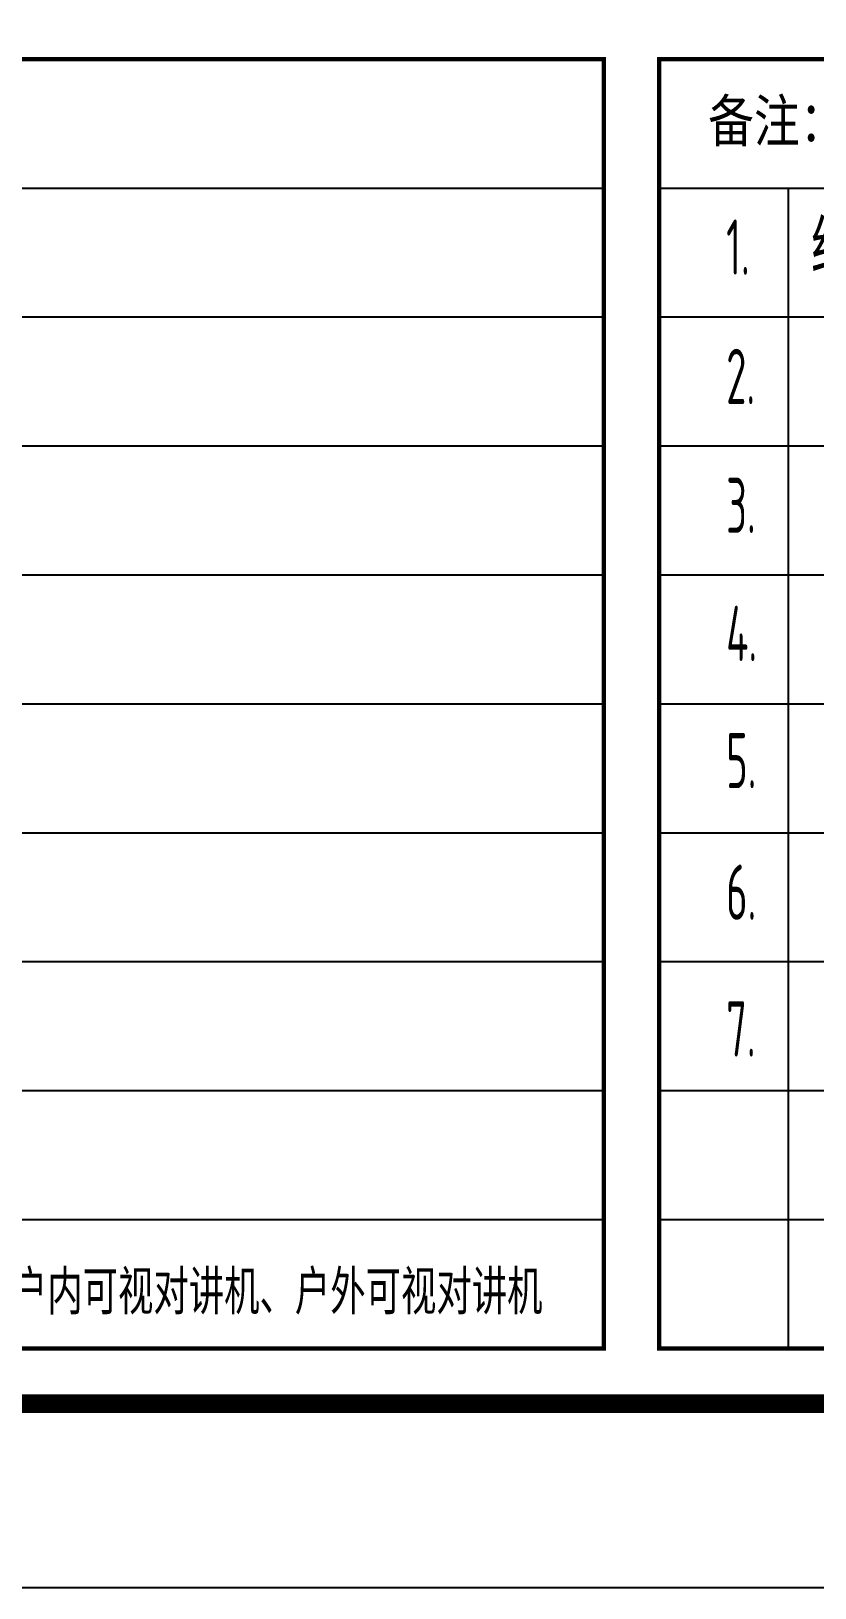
# Model space of a CAD drawing. Extents: x 27938 to 725830, y -209821 to 1628073.
# Drawn here: x 273392 to 277646, y 179207 to 187659 of the extents above; entities that cross this region are included whole.
import ezdxf

# ---------------------------------------------------------------- set-up
doc = ezdxf.new("R2010")
doc.units = 0
doc.header["$LTSCALE"] = 1000
doc.header["$MEASUREMENT"] = 0
for name, color, linetype in [('C-Sheet-图框', 101, 'Continuous'), ('PUB_TEXT', 4, 'Continuous'), ('图框', 140, 'Continuous')]:
    doc.layers.add(name, color=color, linetype=linetype)
doc.layers.add('yichutu', color=7, linetype='Continuous', true_color=0xffffff, plot=False)
doc.styles.add('宋体', font='', dxfattribs={"height": 50})
doc.styles.add('房间名称', font='TSSDENG', dxfattribs={"width": 0.8, "bigfont": 'HZTXT'})
doc.styles.get('宋体').set_extended_font_data('SimSun')

# ---------------------------------------------------------------- blocks, each defined once
blk = doc.blocks.new('TK')
at = {"layer": '图框'}
blk.add_lwpolyline([(465375, 548713.7), (549475, 548713.7), (549475, 489313.7), (465375, 489313.7)], close=True, dxfattribs=at)
blk.add_lwpolyline([(465375, 548713.7), (549475, 548713.7), (549475, 489313.7), (465375, 489313.7)], close=True, dxfattribs=at)
at = {"layer": '图框', "const_width": 100}
blk.add_lwpolyline([(548475, 490313.7), (548475, 547713.7), (467875, 547713.7), (467875, 490313.7)], close=True, dxfattribs=at)
blk = doc.blocks.new('A$C78D13F63')
at = {"layer": 'C-Sheet-图框', "color": 0}
for p, q in [((300, 6600), (13786.8, 6600)), ((14086.8, 6600), (31203.8, 6600)), ((14786.8, 6600), (14786.8, 300)), ((300, 5900), (13786.8, 5900)), ((14086.8, 5900), (31203.8, 5900)), ((300, 5200), (13786.8, 5200)), ((6738.6, 5200), (13786.8, 5200)), ((14086.8, 5200), (31203.8, 5200)), ((300, 4500), (13786.8, 4500)), ((14086.8, 4500), (31203.8, 4500)), ((300, 3800), (13786.8, 3800)), ((14086.8, 3800), (31203.8, 3800)), ((300, 3100), (13786.8, 3100)), ((14086.8, 3100), (31203.8, 3100)), ((300, 2400), (13786.8, 2400)), ((14086.8, 2400), (31203.8, 2400)), ((300, 1700), (13786.8, 1700)), ((14086.8, 1700), (31203.8, 1700)), ((300, 1000), (13786.8, 1000)), ((14086.8, 1000), (31203.8, 1000))]:
    blk.add_line(p, q, dxfattribs=at)
at = {"layer": 'C-Sheet-图框', "color": 0, "const_width": 24}
blk.add_lwpolyline([(300, 300), (300, 7300), (13786.8, 7300), (13786.8, 300), (300, 300)], dxfattribs=at)
blk.add_lwpolyline([(14086.8, 300), (14086.8, 7300), (31203.8, 7300), (31203.8, 300)], close=True, dxfattribs=at)
at = {"layer": 'PUB_TEXT', "color": 2, "style": '宋体', "width": 0.8}
blk.add_text('备注：', height=227.85, dxfattribs=at).set_placement((14352.5, 6851.4))
at = {"layer": 'PUB_TEXT', "style": '房间名称'}
for s, height, width, p in [('1.', 300, 0.56, (14450.8, 6129.5)), ('结构柱、剪力墙、构造柱布置以结构施工图为准。未注明外墙墙厚为200，未注明内墙墙厚200轴线居中或齐柱边；', 300, 0.8, (14912.8, 6129.5)), ('2.', 300, 0.56, (14450.8, 5427.2)), ('3.', 300, 0.56, (14450.8, 4727.2)), ('4.', 300, 0.56, (14450.8, 4031.9)), ('5.', 300, 0.56, (14450.8, 3341.8)), ('6.', 300, 0.56, (14450.8, 2627.2)), ('7.', 300, 0.56, (14450.8, 1884.7)), ('户内强电箱、户内弱电箱、户内可视对讲机、户外可视对讲机', 240, 0.8, (8269.5, 484.7))]:
    blk.add_text(s, height=height, dxfattribs=dict(at, width=width)).set_placement(p)
blk = doc.blocks.new('yct-841-594-84100-59399.9999999999-100-1000.0')
at = {"layer": 'yichutu', "color": 7, "true_color": 0xffffff}
blk.add_lwpolyline([(0, 0), (0, 59400), (84100, 59400), (84100, 0)], close=True, dxfattribs=at)

msp = doc.modelspace()

# ---------------------------------------------------------------- block references
msp.add_blockref('TK', (-205160.9, -310106.9))

# ---------------------------------------------------------------- next in the draw order: block references
msp.add_blockref('A$C78D13F63', (262714.1, 180206.8))

# ---------------------------------------------------------------- next in the draw order: block references
at = {"layer": 'yichutu'}
msp.add_blockref('yct-841-594-84100-59399.9999999999-100-1000.0', (260214.1, 179206.8), dxfattribs=at)

doc.saveas('drawing.dxf')
